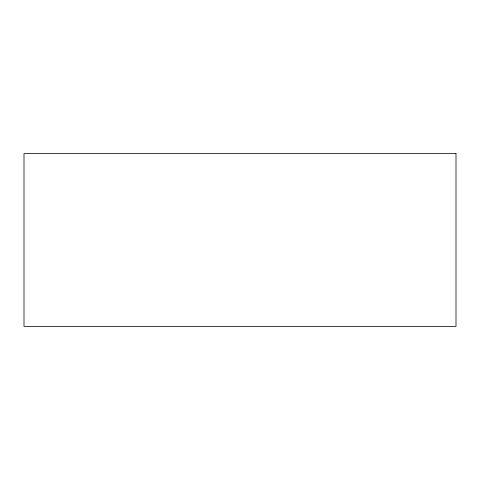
<?xml version="1.0" encoding="UTF-8"?>
<svg xmlns="http://www.w3.org/2000/svg" width="480" height="480" viewBox="0 0 480 480"><rect width="100%" height="100%" fill="white"/><g stroke="black" fill="none" stroke-linecap="round" stroke-linejoin="round"><path stroke-width="0.72" d="M456 153.6L24 153.6L24 326.4L456 326.4L456 153.6"/></g></svg>
